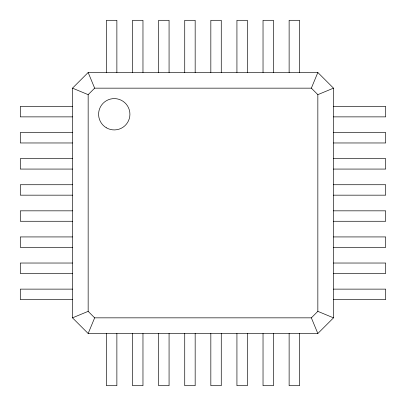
<?xml version="1.0" encoding="UTF-8"?>
<svg xmlns="http://www.w3.org/2000/svg" width="406" height="406" viewBox="0 0 406 406"><rect width="100%" height="100%" fill="white"/><g stroke="black" fill="none" stroke-linecap="round" stroke-linejoin="round"><path stroke-width="0.61" d="M88.158 333.499L317.842 333.499L333.499 317.842L333.499 88.158L317.842 72.501L88.158 72.501L72.501 88.158L72.501 317.842L88.158 333.499L94.649 317.842L311.351 317.842L317.842 311.351L317.842 94.649L311.351 88.158L94.649 88.158L88.158 94.649L88.158 311.351L94.649 317.842M311.351 88.158L317.842 72.501M317.842 94.649L333.499 88.158M72.501 317.842L88.158 311.351M72.501 106.428L20.3 106.428L20.3 116.872L72.501 116.872M333.499 106.428L385.7 106.428L385.7 116.872L333.499 116.872M72.501 132.529L20.3 132.529L20.3 142.968L72.501 142.968M333.499 132.529L385.7 132.529L385.7 142.968L333.499 142.968M72.501 158.629L20.3 158.629L20.3 169.069L72.501 169.069M333.499 158.629L385.7 158.629L385.7 169.069L333.499 169.069M72.501 184.73L20.3 184.73L20.3 195.169L72.501 195.169M333.499 184.73L385.7 184.73L385.7 195.169L333.499 195.169M72.501 210.831L20.3 210.831L20.3 221.27L72.501 221.27M333.499 210.831L385.7 210.831L385.7 221.27L333.499 221.27M72.501 236.931L20.3 236.931L20.3 247.371L72.501 247.371M333.499 236.931L385.7 236.931L385.7 247.371L333.499 247.371M72.501 263.032L20.3 263.032L20.3 273.471L72.501 273.471M333.499 263.032L385.7 263.032L385.7 273.471L333.499 273.471M72.501 289.128L20.3 289.128L20.3 299.572L72.501 299.572M333.499 289.128L385.7 289.128L385.7 299.572L333.499 299.572M72.501 88.158L88.158 94.649M317.842 311.351L333.499 317.842M311.351 317.842L317.842 333.499M88.158 72.501L94.649 88.158M299.572 72.501L299.572 20.3L289.128 20.3L289.128 72.501M299.572 333.499L299.572 385.7L289.128 385.7L289.128 333.499M273.471 72.501L273.471 20.3L263.032 20.3L263.032 72.501M273.471 333.499L273.471 385.7L263.032 385.7L263.032 333.499M247.371 72.501L247.371 20.3L236.931 20.3L236.931 72.501M247.371 333.499L247.371 385.7L236.931 385.7L236.931 333.499M221.27 72.501L221.27 20.3L210.831 20.3L210.831 72.501M221.27 333.499L221.27 385.7L210.831 385.7L210.831 333.499M195.169 72.501L195.169 20.3L184.73 20.3L184.73 72.501M195.169 333.499L195.169 385.7L184.73 385.7L184.73 333.499M169.069 72.501L169.069 20.3L158.629 20.3L158.629 72.501M169.069 333.499L169.069 385.7L158.629 385.7L158.629 333.499M142.968 72.501L142.968 20.3L132.529 20.3L132.529 72.501M142.968 333.499L142.968 385.7L132.529 385.7L132.529 333.499M116.872 72.501L116.872 20.3L106.428 20.3L106.428 72.501M116.872 333.499L116.872 385.7L106.428 385.7L106.428 333.499M106.428 127.824A15.661 15.661 0 0 0 129.92 114.259A15.661 15.661 0 0 0 106.428 100.698A15.661 15.661 0 0 0 106.428 127.824"/></g></svg>
